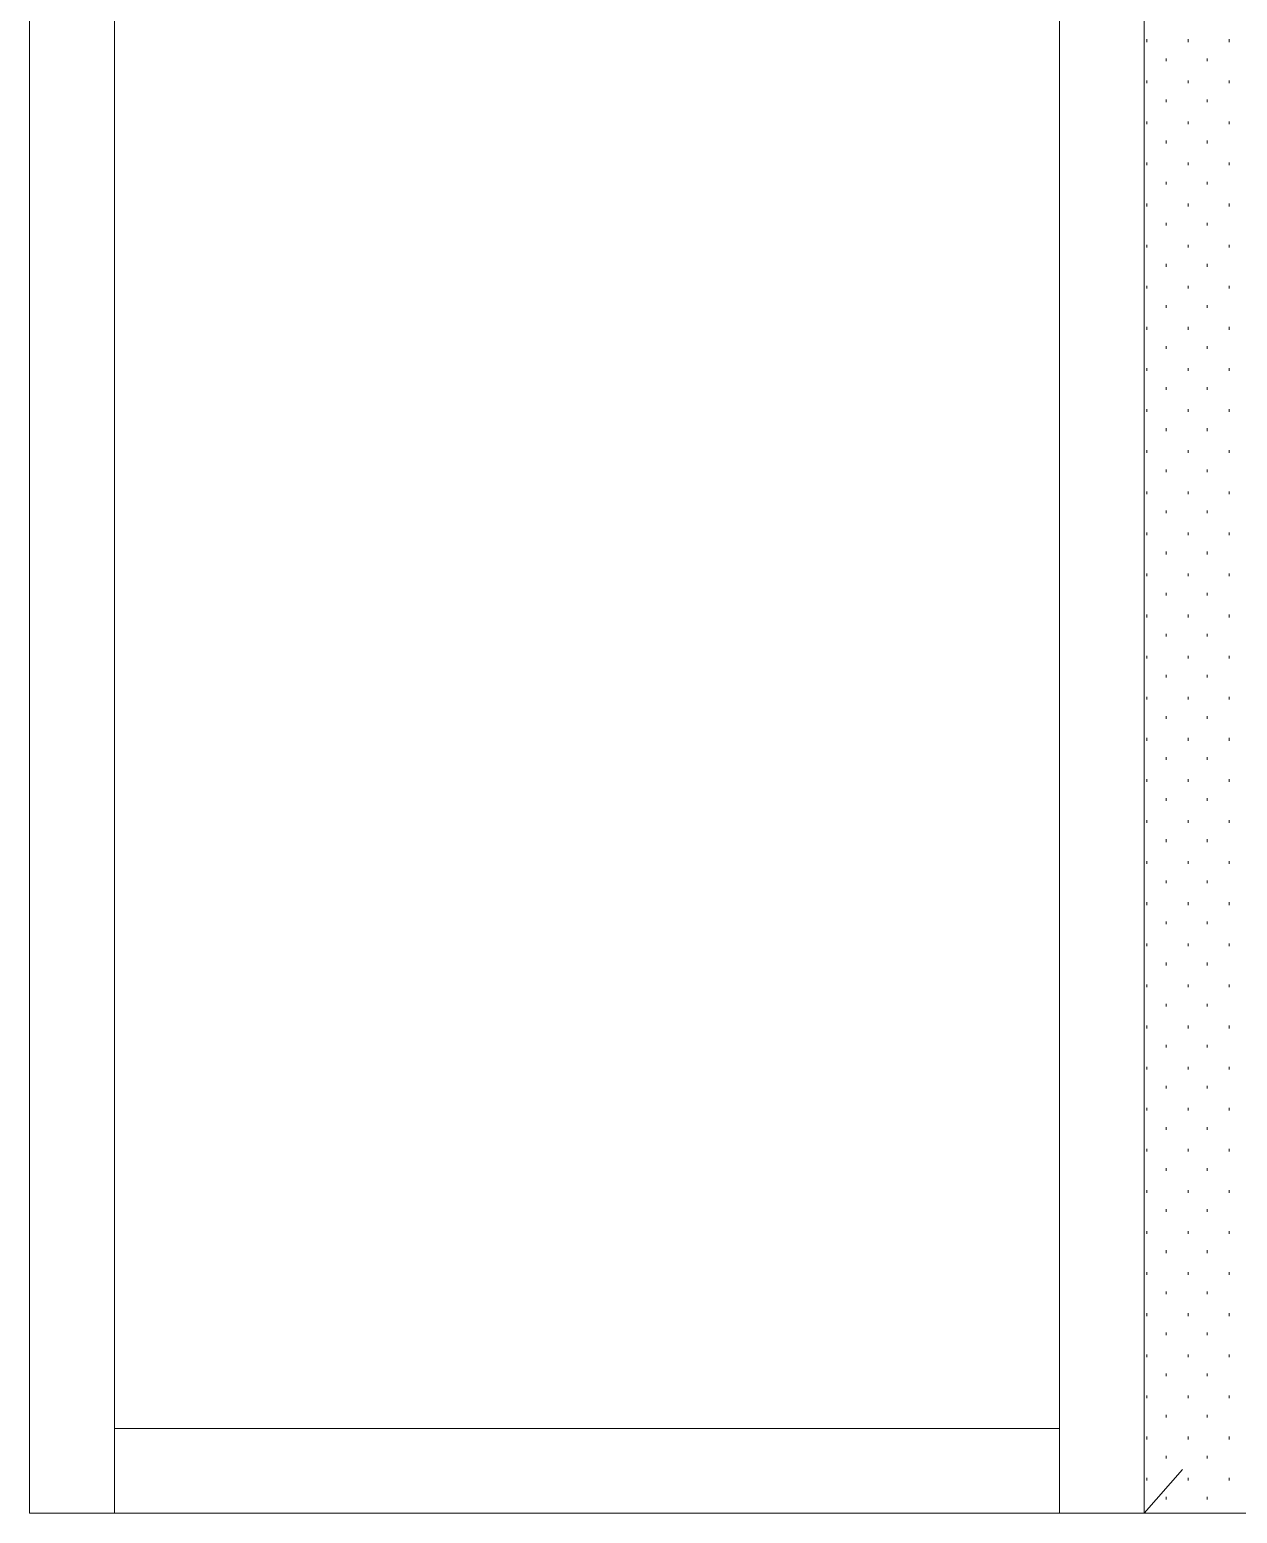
# Model space of a CAD drawing. Header units: inches. Extents: x -6061 to 13621, y -296 to 7483.
# Drawn here: x 12648.44 to 12683.76, y 110.7 to 154.07 of the extents above; entities that cross this region are included whole.
import ezdxf

# ---------------------------------------------------------------- set-up
doc = ezdxf.new("R2010")
doc.units = ezdxf.units.IN
doc.header["$MEASUREMENT"] = 0
doc.layers.get('0').update_dxf_attribs({"linetype": 'CONTINUOUS'})

msp = doc.modelspace()

# ---------------------------------------------------------------- linework, layer by layer
at = {"color": 7, "linetype": 'Continuous', "lineweight": 9, "true_color": 0x000007}
for p, q in [((12648.44262, 194.71818), (12648.44262, 110.70324)), ((12650.92542, 194.71818), (12650.92542, 110.70324)), ((12678.55664, 194.71818), (12678.55664, 110.70324)), ((12681.03945, 194.71818), (12681.03945, 110.70324)), ((12650.92542, 192.23537), (12650.92542, 113.18605)), ((12678.55664, 113.18605), (12678.55664, 192.23537)), ((12681.03945, 110.70324), (12681.03945, 192.23537)), ((12650.92542, 113.18605), (12678.55664, 113.18605)), ((12650.92542, 110.70324), (12650.92542, 113.18605)), ((12650.92542, 113.18605), (12678.55664, 113.18605)), ((12678.55664, 113.18605), (12678.55664, 110.70324)), ((12681.03945, 110.70324), (12682.16071, 111.98469)), ((12648.44262, 110.70324), (12650.92542, 110.70324)), ((12650.92542, 110.70324), (12648.44262, 110.70324)), ((12678.55664, 110.70324), (12650.92542, 110.70324)), ((12650.92542, 110.70324), (12678.55664, 110.70324)), ((12678.55664, 110.70324), (12681.03945, 110.70324)), ((12681.03945, 110.70324), (12678.55664, 110.70324)), ((12717.08017, 110.70324), (12681.03945, 110.70324)), ((12681.03945, 110.70324), (12717.08017, 110.70324))]:
    msp.add_line(p, q, dxfattribs=at)
at = {"color": 7, "linetype": 'Continuous', "lineweight": 18, "true_color": 0x000007}
for q in [(12648.44262, 194.71818), (12648.44262, 110.70324)]:
    msp.add_line((12648.44262, 110.70324), q, dxfattribs=at)
at = {"color": 7, "linetype": 'Continuous', "lineweight": 9, "true_color": 0xffffff}
for p, q in [((12681.11954, 153.71184), (12681.11954, 153.79193)), ((12682.3209, 153.71184), (12682.3209, 153.79193)), ((12683.52225, 153.71184), (12683.52225, 153.79193)), ((12681.68017, 153.15121), (12681.68017, 153.2313)), ((12682.88153, 153.15121), (12682.88153, 153.2313)), ((12681.11954, 152.51048), (12681.11954, 152.59058)), ((12682.3209, 152.51048), (12682.3209, 152.59058)), ((12683.52225, 152.51048), (12683.52225, 152.59058)), ((12681.68017, 151.94985), (12681.68017, 152.02994)), ((12682.88153, 151.94985), (12682.88153, 152.02994)), ((12681.11954, 151.30913), (12681.11954, 151.38922)), ((12682.3209, 151.30913), (12682.3209, 151.38922)), ((12683.52225, 151.30913), (12683.52225, 151.38922)), ((12681.68017, 150.74849), (12681.68017, 150.82858)), ((12682.88153, 150.74849), (12682.88153, 150.82858)), ((12681.11954, 150.10777), (12681.11954, 150.18786)), ((12682.3209, 150.10777), (12682.3209, 150.18786)), ((12683.52225, 150.10777), (12683.52225, 150.18786)), ((12681.68017, 149.54714), (12681.68017, 149.62723)), ((12682.88153, 149.54714), (12682.88153, 149.62723)), ((12681.11954, 148.90641), (12681.11954, 148.9865)), ((12682.3209, 148.90641), (12682.3209, 148.9865)), ((12683.52225, 148.90641), (12683.52225, 148.9865)), ((12681.68017, 148.34578), (12681.68017, 148.42587)), ((12682.88153, 148.34578), (12682.88153, 148.42587)), ((12681.11954, 147.70505), (12681.11954, 147.78515)), ((12682.3209, 147.70505), (12682.3209, 147.78515)), ((12683.52225, 147.70505), (12683.52225, 147.78515)), ((12681.68017, 147.14442), (12681.68017, 147.22451)), ((12682.88153, 147.14442), (12682.88153, 147.22451)), ((12681.11954, 146.5037), (12681.11954, 146.58379)), ((12682.3209, 146.5037), (12682.3209, 146.58379)), ((12683.52225, 146.5037), (12683.52225, 146.58379)), ((12681.68017, 145.94306), (12681.68017, 146.02315)), ((12682.88153, 145.94306), (12682.88153, 146.02315)), ((12681.11954, 145.30234), (12681.11954, 145.38243)), ((12682.3209, 145.30234), (12682.3209, 145.38243)), ((12683.52225, 145.30234), (12683.52225, 145.38243)), ((12681.68017, 144.74171), (12681.68017, 144.8218)), ((12682.88153, 144.74171), (12682.88153, 144.8218)), ((12681.11954, 144.10098), (12681.11954, 144.18107)), ((12682.3209, 144.10098), (12682.3209, 144.18107)), ((12683.52225, 144.10098), (12683.52225, 144.18107)), ((12681.68017, 143.54035), (12681.68017, 143.62044)), ((12682.88153, 143.54035), (12682.88153, 143.62044)), ((12681.11954, 142.89962), (12681.11954, 142.97972)), ((12682.3209, 142.89962), (12682.3209, 142.97972)), ((12683.52225, 142.89962), (12683.52225, 142.97972)), ((12681.68017, 142.33899), (12681.68017, 142.41908)), ((12682.88153, 142.33899), (12682.88153, 142.41908)), ((12681.11954, 141.69827), (12681.11954, 141.77836)), ((12682.3209, 141.69827), (12682.3209, 141.77836)), ((12683.52225, 141.69827), (12683.52225, 141.77836)), ((12681.68017, 141.13763), (12681.68017, 141.21772)), ((12682.88153, 141.13763), (12682.88153, 141.21772)), ((12681.11954, 140.49691), (12681.11954, 140.577)), ((12682.3209, 140.49691), (12682.3209, 140.577)), ((12683.52225, 140.49691), (12683.52225, 140.577)), ((12681.68017, 139.93628), (12681.68017, 140.01637)), ((12682.88153, 139.93628), (12682.88153, 140.01637)), ((12681.11954, 139.29555), (12681.11954, 139.37564)), ((12682.3209, 139.29555), (12682.3209, 139.37564)), ((12683.52225, 139.29555), (12683.52225, 139.37564)), ((12681.68017, 138.73492), (12681.68017, 138.81501)), ((12682.88153, 138.73492), (12682.88153, 138.81501)), ((12681.11954, 138.0942), (12681.11954, 138.17429)), ((12682.3209, 138.0942), (12682.3209, 138.17429)), ((12683.52225, 138.0942), (12683.52225, 138.17429)), ((12681.68017, 137.53356), (12681.68017, 137.61365)), ((12682.88153, 137.53356), (12682.88153, 137.61365)), ((12681.11954, 136.89284), (12681.11954, 136.97293)), ((12682.3209, 136.89284), (12682.3209, 136.97293)), ((12683.52225, 136.89284), (12683.52225, 136.97293)), ((12681.68017, 136.3322), (12681.68017, 136.41229)), ((12682.88153, 136.3322), (12682.88153, 136.41229)), ((12681.11954, 135.69148), (12681.11954, 135.77157)), ((12682.3209, 135.69148), (12682.3209, 135.77157)), ((12683.52225, 135.69148), (12683.52225, 135.77157)), ((12681.68017, 135.13085), (12681.68017, 135.21094)), ((12682.88153, 135.13085), (12682.88153, 135.21094)), ((12681.11954, 134.49012), (12681.11954, 134.57021)), ((12682.3209, 134.49012), (12682.3209, 134.57021)), ((12683.52225, 134.49012), (12683.52225, 134.57021)), ((12681.68017, 133.92949), (12681.68017, 134.00958)), ((12682.88153, 133.92949), (12682.88153, 134.00958)), ((12681.11954, 133.28877), (12681.11954, 133.36886)), ((12682.3209, 133.28877), (12682.3209, 133.36886)), ((12683.52225, 133.28877), (12683.52225, 133.36886)), ((12681.68017, 132.72813), (12681.68017, 132.80822)), ((12682.88153, 132.72813), (12682.88153, 132.80822)), ((12681.11954, 132.08741), (12681.11954, 132.1675)), ((12682.3209, 132.08741), (12682.3209, 132.1675)), ((12683.52225, 132.08741), (12683.52225, 132.1675)), ((12681.68017, 131.52677), (12681.68017, 131.60686)), ((12682.88153, 131.52677), (12682.88153, 131.60686)), ((12681.11954, 130.88605), (12681.11954, 130.96614)), ((12682.3209, 130.88605), (12682.3209, 130.96614)), ((12683.52225, 130.88605), (12683.52225, 130.96614)), ((12681.68017, 130.32542), (12681.68017, 130.40551)), ((12682.88153, 130.32542), (12682.88153, 130.40551)), ((12681.11954, 129.68469), (12681.11954, 129.76478)), ((12682.3209, 129.68469), (12682.3209, 129.76478)), ((12683.52225, 129.68469), (12683.52225, 129.76478)), ((12681.68017, 129.12406), (12681.68017, 129.20415)), ((12682.88153, 129.12406), (12682.88153, 129.20415)), ((12681.11954, 128.48334), (12681.11954, 128.56343)), ((12682.3209, 128.48334), (12682.3209, 128.56343)), ((12683.52225, 128.48334), (12683.52225, 128.56343)), ((12681.68017, 127.9227), (12681.68017, 128.00279)), ((12682.88153, 127.9227), (12682.88153, 128.00279)), ((12681.11954, 127.28198), (12681.11954, 127.36207)), ((12682.3209, 127.28198), (12682.3209, 127.36207)), ((12683.52225, 127.28198), (12683.52225, 127.36207)), ((12681.68017, 126.72134), (12681.68017, 126.80143)), ((12682.88153, 126.72134), (12682.88153, 126.80143)), ((12681.11954, 126.08062), (12681.11954, 126.16071)), ((12682.3209, 126.08062), (12682.3209, 126.16071)), ((12683.52225, 126.08062), (12683.52225, 126.16071)), ((12681.68017, 125.51999), (12681.68017, 125.60008)), ((12682.88153, 125.51999), (12682.88153, 125.60008)), ((12681.11954, 124.87926), (12681.11954, 124.95935)), ((12682.3209, 124.87926), (12682.3209, 124.95935)), ((12683.52225, 124.87926), (12683.52225, 124.95935)), ((12681.68017, 124.31863), (12681.68017, 124.39872)), ((12682.88153, 124.31863), (12682.88153, 124.39872)), ((12681.11954, 123.67791), (12681.11954, 123.758)), ((12682.3209, 123.67791), (12682.3209, 123.758)), ((12683.52225, 123.67791), (12683.52225, 123.758)), ((12681.68017, 123.11727), (12681.68017, 123.19736)), ((12682.88153, 123.11727), (12682.88153, 123.19736)), ((12681.11954, 122.47655), (12681.11954, 122.55664)), ((12682.3209, 122.47655), (12682.3209, 122.55664)), ((12683.52225, 122.47655), (12683.52225, 122.55664)), ((12681.68017, 121.91591), (12681.68017, 121.99601)), ((12682.88153, 121.91591), (12682.88153, 121.99601)), ((12681.11954, 121.27519), (12681.11954, 121.35528)), ((12682.3209, 121.27519), (12682.3209, 121.35528)), ((12683.52225, 121.27519), (12683.52225, 121.35528)), ((12681.68017, 120.71456), (12681.68017, 120.79465)), ((12682.88153, 120.71456), (12682.88153, 120.79465)), ((12681.11954, 120.07383), (12681.11954, 120.15392)), ((12682.3209, 120.07383), (12682.3209, 120.15392)), ((12683.52225, 120.07383), (12683.52225, 120.15392)), ((12681.68017, 119.5132), (12681.68017, 119.59329)), ((12682.88153, 119.5132), (12682.88153, 119.59329)), ((12681.11954, 118.87248), (12681.11954, 118.95257)), ((12682.3209, 118.87248), (12682.3209, 118.95257)), ((12683.52225, 118.87248), (12683.52225, 118.95257)), ((12681.68017, 118.31184), (12681.68017, 118.39193)), ((12682.88153, 118.31184), (12682.88153, 118.39193)), ((12681.11954, 117.67112), (12681.11954, 117.75121)), ((12682.3209, 117.67112), (12682.3209, 117.75121)), ((12683.52225, 117.67112), (12683.52225, 117.75121)), ((12681.68017, 117.11048), (12681.68017, 117.19058)), ((12682.88153, 117.11048), (12682.88153, 117.19058)), ((12681.11954, 116.46976), (12681.11954, 116.54985)), ((12682.3209, 116.46976), (12682.3209, 116.54985)), ((12683.52225, 116.46976), (12683.52225, 116.54985)), ((12681.68017, 115.90913), (12681.68017, 115.98922)), ((12682.88153, 115.90913), (12682.88153, 115.98922)), ((12681.11954, 115.2684), (12681.11954, 115.34849)), ((12682.3209, 115.2684), (12682.3209, 115.34849)), ((12683.52225, 115.2684), (12683.52225, 115.34849)), ((12681.68017, 114.70777), (12681.68017, 114.78786)), ((12682.88153, 114.70777), (12682.88153, 114.78786)), ((12681.11954, 114.06705), (12681.11954, 114.14714)), ((12682.3209, 114.06705), (12682.3209, 114.14714)), ((12683.52225, 114.06705), (12683.52225, 114.14714)), ((12681.68017, 113.50641), (12681.68017, 113.5865)), ((12682.88153, 113.50641), (12682.88153, 113.5865)), ((12681.11954, 112.86569), (12681.11954, 112.94578)), ((12682.3209, 112.86569), (12682.3209, 112.94578)), ((12683.52225, 112.86569), (12683.52225, 112.94578)), ((12681.68017, 112.30505), (12681.68017, 112.38515)), ((12682.88153, 112.30505), (12682.88153, 112.38515)), ((12681.11954, 111.66433), (12681.11954, 111.74442)), ((12682.3209, 111.66433), (12682.3209, 111.74442)), ((12683.52225, 111.66433), (12683.52225, 111.74442)), ((12681.68017, 111.1037), (12681.68017, 111.18379)), ((12682.88153, 111.1037), (12682.88153, 111.18379))]:
    msp.add_line(p, q, dxfattribs=at)

doc.saveas('drawing.dxf')
